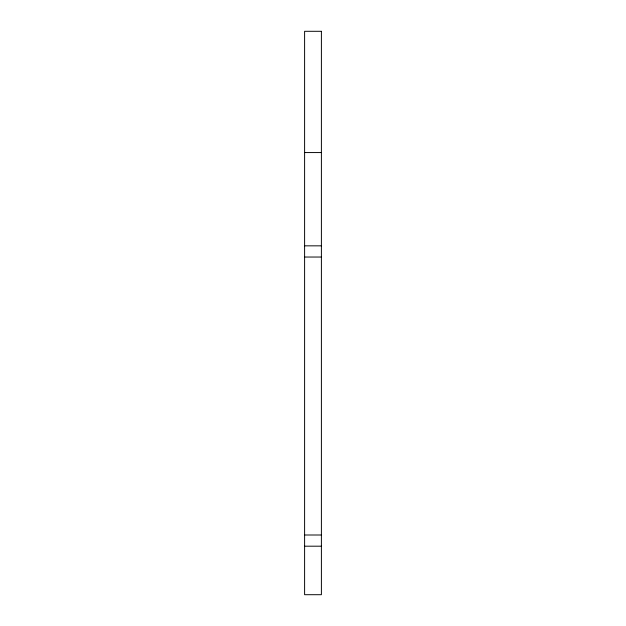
<?xml version="1.0" encoding="UTF-8"?>
<svg xmlns="http://www.w3.org/2000/svg" width="626" height="626" viewBox="0 0 626 626"><rect width="100%" height="100%" fill="white"/><g stroke="black" fill="none" stroke-linecap="round" stroke-linejoin="round"><path stroke-width="0.94" d="M304.604 152.564L321.396 152.564M304.604 245.838L321.396 245.838M304.604 257.036L321.396 257.036M304.604 535.003L321.396 535.003M304.604 546.193L321.396 546.193M321.396 31.3L304.604 31.3L304.604 594.7L321.396 594.7L321.396 31.3"/></g></svg>
